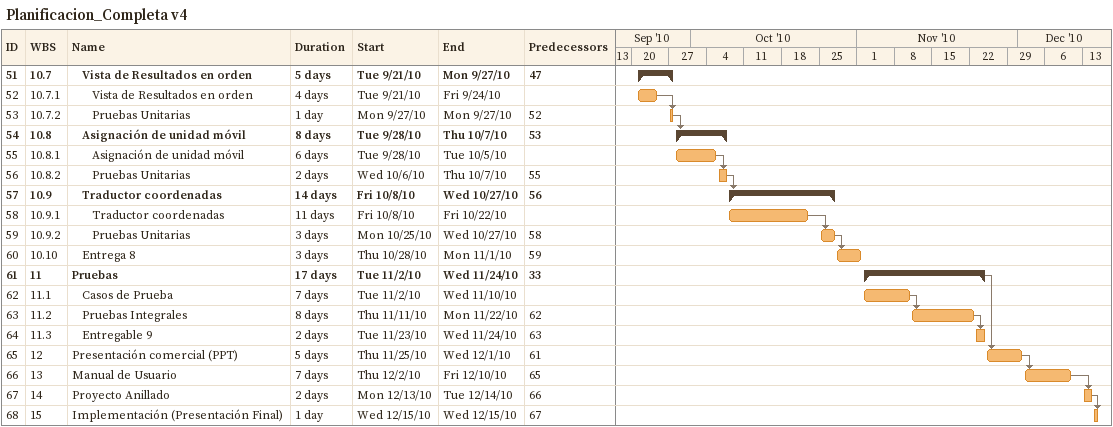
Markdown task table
Planificacion_Completa v4

| ID | WBS | Task | Duration | Start | Finish | Predecessors |
|---|---|---|---|---|---|---|
| 51 | 10.7 | **Vista de Resultados en orden** | 5d | 2010-09-21 | 2010-09-27 | 47 |
| 52 | 10.7.1 | Vista de Resultados en orden | 4d | 2010-09-21 | 2010-09-24 |  |
| 53 | 10.7.2 | Pruebas Unitarias | 1d | 2010-09-27 | 2010-09-27 | 52 |
| 54 | 10.8 | **Asignación de unidad móvil** | 8d | 2010-09-28 | 2010-10-07 | 53 |
| 55 | 10.8.1 | Asignación de unidad móvil | 6d | 2010-09-28 | 2010-10-05 |  |
| 56 | 10.8.2 | Pruebas Unitarias | 2d | 2010-10-06 | 2010-10-07 | 55 |
| 57 | 10.9 | **Traductor coordenadas** | 14d | 2010-10-08 | 2010-10-27 | 56 |
| 58 | 10.9.1 | Traductor coordenadas | 11d | 2010-10-08 | 2010-10-22 |  |
| 59 | 10.9.2 | Pruebas Unitarias | 3d | 2010-10-25 | 2010-10-27 | 58 |
| 60 | 10.10 | Entrega 8 | 3d | 2010-10-28 | 2010-11-01 | 59 |
| 61 | 11 | **Pruebas** | 17d | 2010-11-02 | 2010-11-24 | 33 |
| 62 | 11.1 | Casos de Prueba | 7d | 2010-11-02 | 2010-11-10 |  |
| 63 | 11.2 | Pruebas Integrales | 8d | 2010-11-11 | 2010-11-22 | 62 |
| 64 | 11.3 | Entregable 9 | 2d | 2010-11-23 | 2010-11-24 | 63 |
| 65 | 12 | Presentación comercial (PPT) | 5d | 2010-11-25 | 2010-12-01 | 61 |
| 66 | 13 | Manual de Usuario | 7d | 2010-12-02 | 2010-12-10 | 65 |
| 67 | 14 | Proyecto Anillado | 2d | 2010-12-13 | 2010-12-14 | 66 |
| 68 | 15 | Implementación (Presentación Final) | 1d | 2010-12-15 | 2010-12-15 | 67 |
